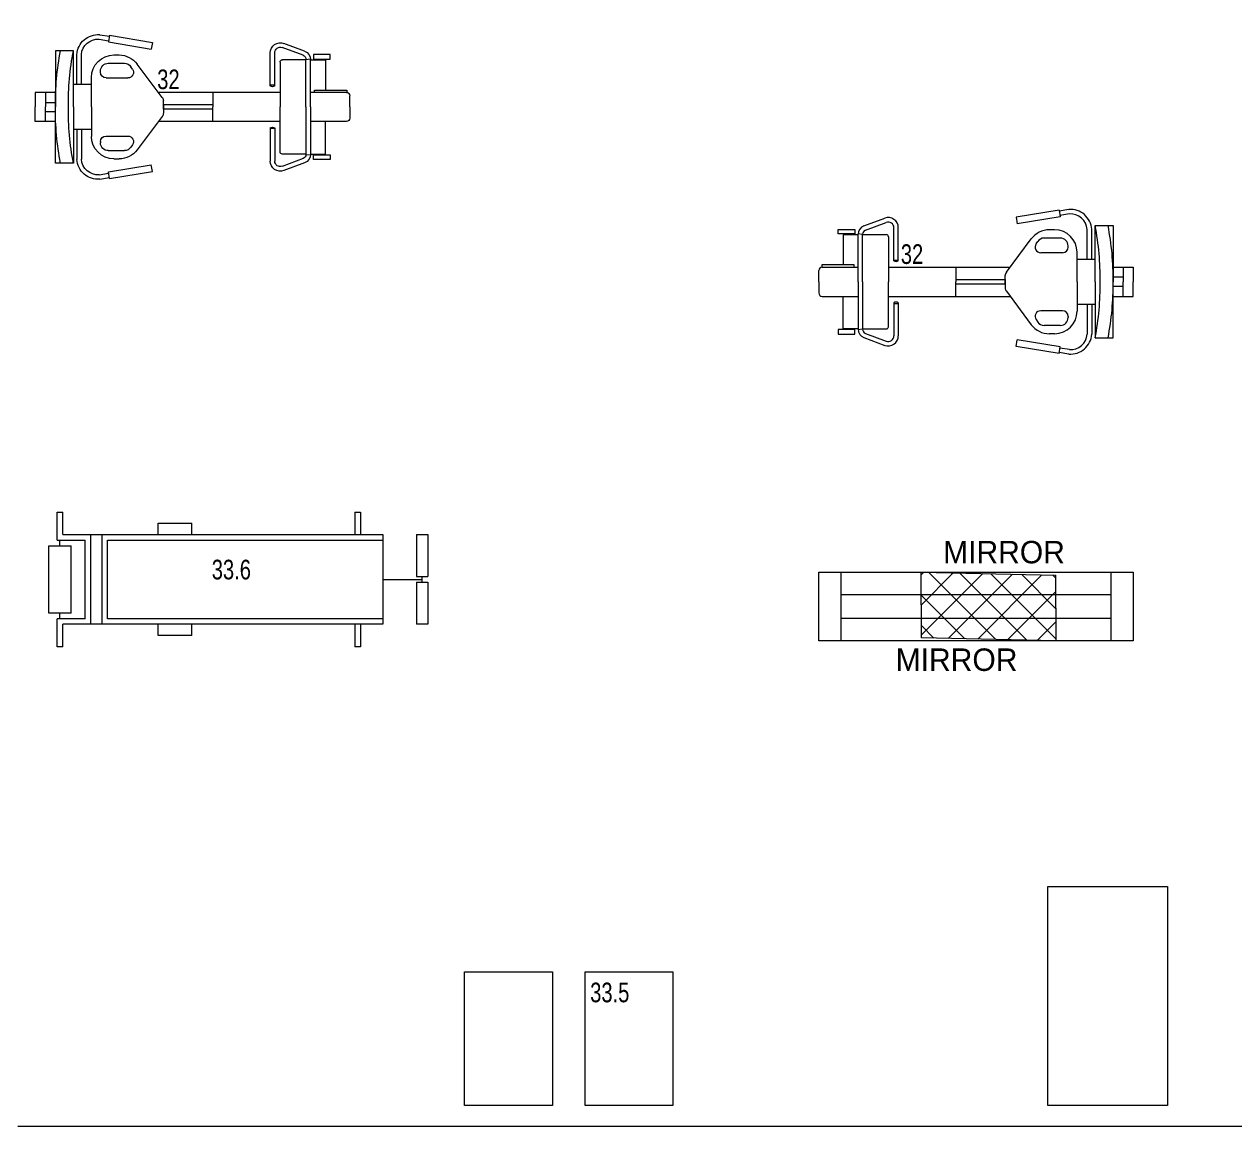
# Model space of a CAD drawing. Extents: x -234346 to 58427, y -132654 to -82394.
# Drawn here: x -109152 to -103762, y -103929 to -98936 of the extents above; entities that cross this region are included whole.
import ezdxf

# ---------------------------------------------------------------- set-up
doc = ezdxf.new("R2010")
doc.units = 0
doc.header["$LTSCALE"] = 8
doc.layers.get('0').update_dxf_attribs({"color": 9, "lineweight": 5})
for name, color, linetype, lineweight in [('72_EGR_EQP_TAG', 9, 'Continuous', 5), ('C-HYDR-CTCH', 9, 'Continuous', 5), ('Hatch', 9, 'Continuous', 5), ('LOADING', 9, 'Continuous', 5), ('Meubles', 9, 'Continuous', 5), ('Structure', 9, 'Continuous', 5), ('TYP-ANNO', 9, 'Continuous', 5), ('Walls', 9, 'Continuous', 5)]:
    doc.layers.add(name, color=color, linetype=linetype, lineweight=lineweight)
doc.styles.add('MtXpl_Swis721_Lt_BT', font='tt0001m_.ttf')
doc.styles.add('X3G_ENTITY_257CFD', font='swisscl.ttf', dxfattribs={"height": 200})

# ---------------------------------------------------------------- blocks, each defined once
blk = doc.blocks.new('A$C47696aed')
at = {"layer": 'Hatch'}
h = blk.add_hatch(dxfattribs=at)
h.set_pattern_fill('ANSI37', color=256, scale=30)
h.paths.add_polyline_path([(50952.7, 21917.9), (50348.7, 21909.7), (50352.6, 21621.3), (50956.6, 21629.5)])
h.paths.add_polyline_path([(43791.9, 21910.1), (43208.4, 21904.7), (43188.5, 21613.3), (43772, 21618.7)])
h.paths.add_polyline_path([(29414.9, 21902.8), (28815.8, 21898.7), (28810.1, 21605.6), (29409.2, 21609.7)])
h.paths.add_polyline_path([(36600.2, 21904.9), (35999, 21897.4), (35990.7, 21611.8), (36591.9, 21619.3)])
h.paths.add_polyline_path([(22195.7, 21912), (21589.3, 21890.2), (21603.8, 21597.6), (22210.2, 21619.5)])
h.paths.add_polyline_path([(15459.1, 21901.7), (14237.2, 21925.6), (14230.7, 21629.5), (15452.7, 21605.5)])
h.paths.add_polyline_path([(15473.2, 14701.6), (14258.2, 14685.8), (14244.7, 14393.4), (15459.7, 14409.1)])
h.paths.add_polyline_path([(15447.1, 7508.4), (14244, 7492.4), (14238.3, 7199.4), (15441.4, 7215.3)])
h.paths.add_polyline_path([(15465.6, 309.7), (14269, 298.3), (14271.8, 3.8), (15468.5, 15.2)])
h.paths.add_polyline_path([(7830.6, 311.8), (7227.1, 308.1), (7237.7, 22.6), (7841.3, 26.3)])
h.paths.add_polyline_path([(7815.2, 7509.8), (7218.4, 7511.4), (7218.2, 7210.2), (7815.1, 7208.6)])
h.paths.add_polyline_path([(7825.1, 14699.4), (7205.8, 14700.6), (7195.2, 14397.6), (7814.5, 14396.4)])
h.paths.add_polyline_path([(7801.7, 21878.7), (7201.1, 21893.2), (7197.5, 21603.6), (7798.1, 21589.1)])
h.paths.add_polyline_path([(602.6, 21876.9), (0, 21899.6), (1.9, 21611.2), (604.5, 21588.5)])
h.paths.add_polyline_path([(610.4, 7498.6), (8.3, 7491.6), (11.7, 7200), (613.7, 7206.9)])
h.paths.add_polyline_path([(627.9, 303.9), (29.5, 302.9), (34.3, 2.3), (632.7, 3.3)])
h.paths.add_polyline_path([(22214.6, 317.2), (21608.9, 304.3), (21614.6, 3.1), (22220.3, 16)])
h.paths.add_polyline_path([(22208.1, 7509.7), (21613.7, 7492.1), (21615.8, 7195.5), (22210.2, 7213.1)])
h.paths.add_polyline_path([(22199.3, 14717.7), (21600.4, 14710), (21604.4, 14409.9), (22203.4, 14417.6)])
h.paths.add_polyline_path([(29399.7, 14702.4), (28797.7, 14707.1), (28802, 14415), (29403.9, 14410.3)])
h.paths.add_polyline_path([(29403.4, 7519.8), (28799.6, 7502.2), (28813, 7202.1), (29413.1, 7223.2)])
h.paths.add_polyline_path([(29419.5, 303.8), (28815.7, 310.4), (28813.3, 24.7), (29417.2, 18.1)])
h.paths.add_polyline_path([(36618, 314.2), (36020.7, 299.7), (36029.7, 0), (36627, 14.6)])
h.paths.add_polyline_path([(36610.7, 7502.6), (36009.5, 7504.5), (36010.6, 7207.3), (36611.9, 7205.4)])
h.paths.add_polyline_path([(36574.3, 14706.4), (35993.4, 14711.1), (36013.1, 14421.3), (36594, 14416.6)])
h.paths.add_polyline_path([(43777.6, 14705.7), (43180, 14719.4), (43182, 14427.5), (43779.6, 14413.8)])
h.paths.add_polyline_path([(43778.6, 7507.1), (43210.2, 7499.5), (43212, 7205.4), (43780.5, 7213)])
h.paths.add_polyline_path([(43815.7, 310), (43210.4, 307.3), (43211.8, 2.8), (43817, 5.4)])
h.paths.add_polyline_path([(50989.9, 309.5), (50401.9, 325.5), (50388.7, 18.3), (50976.7, 2.3)])
h.paths.add_polyline_path([(50974.1, 7508.9), (50370.9, 7510), (50368.9, 7213.4), (50972.2, 7212.3)])
at = {"layer": 'C-HYDR-CTCH', "color": 4, "elevation": 301873, "flags": 128}
blk.add_lwpolyline([(43779.6, 14413.8), (43182, 14427.5), (43180, 14719.4), (43777.6, 14705.7), (43779.6, 14413.8)], dxfattribs=at)
blk = doc.blocks.new('exercicebike')
at = {"linetype": 'Continuous', "lineweight": 5}
for p, q in [((-13.7, 1399.9), (51.3, 1399.9)), ((-13.7, 1309.2), (-13.7, 1399.9)), ((-13.7, 1354.9), (51.3, 1354.9)), ((31, 1354.9), (31, 1309.9)), ((116.3, 1399.9), (51.3, 1399.9)), ((116.3, 1354.9), (51.3, 1354.9)), ((71.7, 1354.9), (71.7, 1309.9)), ((116.3, 1309.2), (116.3, 1399.9)), ((-198.7, 1229.9), (-198.7, 1309.9)), ((-198.7, 1309.9), (51.3, 1309.9)), ((301.3, 1309.9), (51.3, 1309.9)), ((301.3, 1229.9), (301.3, 1309.9)), ((51.3, 1229.9), (-198.7, 1229.9)), ((-48.7, 1214.9), (-182.3, 1214.9)), ((-48.7, 1194.9), (-181.6, 1194.9)), ((-48.7, 1149.9), (-48.7, 1229.9)), ((51.3, 1229.9), (301.3, 1229.9)), ((151.3, 1149.9), (151.3, 1229.9)), ((151.3, 1214.9), (285, 1214.9)), ((151.3, 1194.9), (284.3, 1194.9)), ((-48.7, 1149.9), (-80, 1149.9)), ((51.3, 1149.9), (-48.7, 1149.9)), ((51.3, 1149.9), (151.3, 1149.9)), ((151.3, 1149.9), (182.6, 1149.9)), ((-270.5, 1113), (-263.4, 1070.3)), ((-250.6, 1115.3), (-243.7, 1073.6)), ((-103, 1110), (-108.1, 1110)), ((-78, 1085), (-78, 987.7)), ((180.7, 1085), (180.7, 987.7)), ((205.7, 1110), (210.8, 1110)), ((353.3, 1115.3), (346.3, 1073.6)), ((373.2, 1113), (366.1, 1070.3)), ((-267.7, 1069.6), (-238.1, 1074.5)), ((-267.7, 1069.6), (-236.1, 878.7)), ((-238.1, 1074.5), (-206.5, 883.6)), ((-180, 1049.9), (-180, 1026.2)), ((-143.1, 1075), (-143.1, 1003.3)), ((245.8, 1075), (245.8, 1003.3)), ((282.6, 1049.9), (282.6, 1026.2)), ((340.8, 1074.5), (309.2, 883.6)), ((370.4, 1069.6), (338.8, 878.7)), ((370.4, 1069.6), (340.8, 1074.5)), ((-117.2, 967.1), (-127.9, 974.4)), ((219.8, 967.1), (230.5, 974.4)), ((9.1, 834.9), (-139.8, 946)), ((93.6, 834.9), (242.5, 946)), ((-236.1, 878.7), (-206.5, 883.6)), ((338.8, 878.7), (309.2, 883.6)), ((-13.7, 309.9), (-13.7, 851.9)), ((51.3, 829.9), (24.1, 829.9)), ((41.6, 829.9), (51.3, 829.9)), ((41.6, 609.9), (41.6, 829.9)), ((51.3, 829.9), (78.6, 829.9)), ((61, 829.9), (51.3, 829.9)), ((61, 609.9), (61, 829.9)), ((116.3, 309.9), (116.3, 851.9)), ((-13.7, 609.9), (51.3, 609.9)), ((116.3, 609.9), (51.3, 609.9)), ((-42.1, 354), (-189.6, 354)), ((-42.1, 334), (-189.6, 334)), ((-45.1, 334), (-45.1, 354)), ((144.8, 354), (292.2, 354)), ((144.8, 334), (292.2, 334)), ((147.8, 334), (147.8, 354)), ((-197.5, 201), (-231.8, 293.4)), ((-178.7, 208), (-213, 300.3)), ((-158.7, 194.9), (-158.7, 299.9)), ((-148.7, 309.9), (51.3, 309.9)), ((251.3, 309.9), (51.3, 309.9)), ((261.3, 194.9), (261.3, 299.9)), ((281.4, 208), (315.7, 300.3)), ((300.2, 201), (334.4, 293.4)), ((-159.6, 194.9), (-162.3, 175)), ((51.3, 194.9), (-160, 194.9)), ((51.3, 174.9), (-160, 174.9)), ((-158.1, 174.9), (-158.1, 108.3)), ((-13.7, 14.9), (-13.7, 174.9)), ((51.3, 194.9), (262.7, 194.9)), ((51.3, 174.9), (262.7, 174.9)), ((116.3, 14.9), (116.3, 174.9)), ((260.8, 174.9), (260.8, 108.3)), ((262.3, 194.9), (264.9, 175)), ((-182, 86.8), (-182, 160.9)), ((-182, 160.9), (-161.7, 160.9)), ((-161.7, 160.9), (-161.7, 86.8)), ((-158.1, 108.3), (-23, 108.3)), ((-13.7, 157.1), (-23.4, 157.1)), ((-23.4, 157.1), (-23.4, 13.5)), ((260.8, 108.3), (116.3, 108.3)), ((264.3, 160.9), (264.3, 86.8)), ((284.7, 160.9), (264.3, 160.9)), ((284.7, 86.8), (284.7, 160.9)), ((-161.7, 86.8), (-182, 86.8)), ((264.3, 86.8), (284.7, 86.8)), ((-23.4, 13.5), (-13.6, 13.5)), ((51.3, -0.1), (1.3, -0.1)), ((51.3, -0.1), (101.3, -0.1))]:
    blk.add_line(p, q, dxfattribs=at)
for centre, radius, start, end in [((31.9, 120), 1190.1, 89.0629, 101.1691), ((70.8, 120), 1190.1, 78.8309, 90.9371), ((31.9, 62.3), 1190.1, 89.0629, 101.1691), ((70.8, 62.3), 1190.1, 78.8309, 90.9371), ((-175.8, 1120.2), 95, 93.959, 184.3363), ((-175.8, 1120.2), 75, 94.456, 183.6917), ((278.5, 1120.2), 75, 356.3083, 85.544), ((278.5, 1120.2), 95, 355.6637, 86.041), ((-80, 1049.9), 100, 90, 180), ((182.6, 1049.9), 100, 0, 90), ((-108.1, 1075), 35, 90, 180), ((-103, 1085), 25, 0, 90), ((205.7, 1085), 25, 90, 180), ((210.8, 1075), 35, 0, 90), ((-80, 1026.2), 100, 180, 233.2655), ((182.6, 1026.2), 100, 306.7345, 0), ((-108.1, 1003.3), 35, 180, 235.6012), ((-103, 987.7), 25, 235.6005, 0), ((205.7, 987.7), 25, 180, 304.3995), ((210.8, 1003.3), 35, 304.4002, 0), ((24.1, 854.9), 25, 233.2644, 270), ((78.6, 854.9), 25, 270, 306.7356), ((-189.6, 309), 45, 90, 200.3571), ((-189.6, 309), 25, 90, 200.3581), ((-56.2, 344), 17.3, 324.6031, 35.3969), ((158.9, 344), 17.3, 144.6031, 215.3969), ((292.2, 309), 45, 339.6417, 90), ((292.2, 309), 25, 339.6419, 90), ((-148.7, 299.9), 10, 90, 180), ((251.3, 299.9), 10, 0, 90), ((-160, 214.9), 40, 200.3572, 270), ((-160, 214.9), 20, 200.3559, 270), ((262.7, 214.9), 20, 270, 339.6441), ((262.7, 214.9), 40, 270, 339.6428), ((1.3, 14.9), 15, 180, 270), ((101.3, 14.9), 15, 270, 0)]:
    blk.add_arc(centre, radius, start, end, dxfattribs=at)
blk = doc.blocks.new('CPM UPPER')
at = {"layer": 'Meubles'}
blk.add_lwpolyline([(-940143.1, -378901.2), (-939751.7, -378901.2), (-939751.7, -379496.6), (-940143.1, -379496.6)], close=True, dxfattribs=at)
blk = doc.blocks.new('CPM LOWER')
at = {"layer": 'Meubles'}
blk.add_lwpolyline([(-939607.2, -378901.2), (-939215.9, -378901.2), (-939215.9, -379496.6), (-939607.2, -379496.6)], close=True, dxfattribs=at)
blk = doc.blocks.new('QUADRICEPS EXERCISER')
at = {"layer": 'LOADING'}
blk.add_lwpolyline([(-940113.3, -376394.8), (-939580.2, -376394.8), (-939580.2, -377369.4), (-940113.3, -377369.4)], close=True, dxfattribs=at)
blk = doc.blocks.new('GYM2')
at = {"layer": 'LOADING'}
for p, q in [((37628.8, 94030.6), (37653.8, 94030.6)), ((37628.8, 93930.6), (37628.8, 94030.6)), ((37653.8, 93930.6), (37653.8, 94030.6)), ((38953.8, 94030.6), (38953.8, 93930.6)), ((38953.8, 94030.6), (38978.8, 94030.6)), ((38978.8, 94030.6), (38978.8, 93905.6)), ((38378.8, 93980.6), (38378.8, 93930.6)), ((38378.8, 93980.6), (38528.8, 93980.6)), ((38528.8, 93980.6), (38528.8, 93930.6)), ((37328.8, 93930.6), (37378.8, 93930.6)), ((37328.8, 93743.1), (37328.8, 93930.6)), ((37378.8, 93743.1), (37378.8, 93930.6)), ((37528.8, 93530.6), (37528.8, 93930.6)), ((37528.8, 93930.6), (38953.8, 93930.6)), ((37528.8, 93905.6), (38753.8, 93905.6)), ((38753.8, 93905.6), (38753.8, 93555.6)), ((38778.8, 93930.6), (38778.8, 93530.6)), ((38828.8, 93930.6), (38828.8, 93530.6)), ((38853.8, 93905.6), (38978.8, 93905.6)), ((38853.8, 93905.6), (38853.8, 93555.6)), ((38916.3, 93880.6), (39016.3, 93880.6)), ((38916.3, 93880.6), (38916.3, 93580.6)), ((38966.3, 93905.6), (38966.3, 93880.6)), ((39016.3, 93880.6), (39016.3, 93580.6)), ((37378.8, 93743.1), (37328.8, 93743.1)), ((37378.8, 93718.1), (37328.8, 93718.1)), ((37328.8, 93530.6), (37328.8, 93718.1)), ((37353.8, 93743.1), (37353.8, 93718.1)), ((37528.8, 93730.6), (37353.8, 93730.6)), ((37378.8, 93530.6), (37378.8, 93718.1)), ((38753.8, 93555.6), (37528.8, 93555.6)), ((38978.8, 93555.6), (38853.8, 93555.6)), ((39016.3, 93580.6), (38916.3, 93580.6)), ((38966.3, 93580.6), (38966.3, 93555.6)), ((38978.8, 93555.6), (38978.8, 93430.6)), ((37378.8, 93530.6), (37328.8, 93530.6)), ((38953.8, 93530.6), (37528.8, 93530.6)), ((37628.8, 93430.6), (37628.8, 93530.6)), ((37653.8, 93430.6), (37653.8, 93530.6)), ((38378.8, 93530.6), (38378.8, 93480.6)), ((38528.8, 93530.6), (38528.8, 93480.6)), ((38953.8, 93530.6), (38953.8, 93430.6)), ((38528.8, 93480.6), (38378.8, 93480.6)), ((37653.8, 93430.6), (37628.8, 93430.6)), ((38978.8, 93430.6), (38953.8, 93430.6))]:
    blk.add_line(p, q, dxfattribs=at)
blk = doc.blocks.new('PULLEY SYSTEM')
at = {"layer": 'TYP-ANNO', "rotation": 90}
blk.add_blockref('GYM2', (-847456.4, -413802.2, 0), dxfattribs=at)
blk = doc.blocks.new('GF1')
at = {"layer": 'LOADING', "color": 9}
for p, q in [((-105614.4, -101375.4, 301873), (-104214.4, -101375.4, 301873)), ((-105614.4, -101681.1, 301873), (-105614.4, -101375.4, 301873)), ((-105514.4, -101681.1, 301873), (-105514.4, -101375.4, 301873)), ((-104314.4, -101375.4, 301873), (-104314.4, -101681.1, 301873)), ((-104214.4, -101375.4, 301873), (-104214.4, -101681.1, 301873)), ((-105514.4, -101475.4, 301873), (-104314.4, -101475.4, 301873)), ((-104314.4, -101581.1, 301873), (-105514.4, -101581.1, 301873)), ((-104214.4, -101681.1, 301873), (-105614.4, -101681.1, 301873))]:
    blk.add_line(p, q, dxfattribs=at)
at = {"layer": 'Walls', "color": 9}
blk.add_line((-109179.4, -103842.6), (-102939.4, -103842.6), dxfattribs=at)
at = {"layer": 'LOADING', "color": 9, "xscale": -1, "rotation": 90}
blk.add_blockref('exercicebike', (-107702.3, -99252.9), dxfattribs=at)
at = {"layer": 'LOADING', "color": 9}
for name, p, rotation in [('exercicebike', (-105614.3, -100031.2), 270), ('PULLEY SYSTEM', (-483828.5, 839779.3, 0), 89.99999999214037)]:
    blk.add_blockref(name, p, dxfattribs=dict(at, rotation=rotation))
for name, p in [('QUADRICEPS EXERCISER', (835518.6, 273619.3)), ('CPM UPPER', (832952.2, 275746.5)), ('CPM LOWER', (832952.2, 275746.5))]:
    blk.add_blockref(name, p, dxfattribs=at)
at = {"layer": 'Structure', "color": 9}
blk.add_blockref('A$C47696aed', (-148338.7, -116094.9, 0), dxfattribs=at)
at = {"layer": '72_EGR_EQP_TAG', "color": 9, "char_height": 87.47, "attachment_point": 2, "style": 'X3G_ENTITY_257CFD'}
for s, insert in [('32', (-108509.6, -99137.5, 0)), ('32', (-105199.3, -99915.7, 0)), ('33.6', (-108229.5, -101320.1)), ('33.5', (-106544.8, -103202.9))]:
    blk.add_mtext(s, dxfattribs=dict(at, insert=insert))
at = {"layer": 'LOADING', "color": 9, "char_height": 100, "width": 902.373, "attachment_point": 1, "style": 'MtXpl_Swis721_Lt_BT'}
for insert in [(-105098.2, -101236.2, 301873), (-105309.4, -101715.1, 0)]:
    blk.add_mtext(' MIRROR', dxfattribs=dict(at, insert=insert))

msp = doc.modelspace()

# ---------------------------------------------------------------- block references
at = {"layer": '72_EGR_EQP_TAG'}
msp.add_blockref('GF1', (0, 0), dxfattribs=at)

doc.saveas('drawing.dxf')
